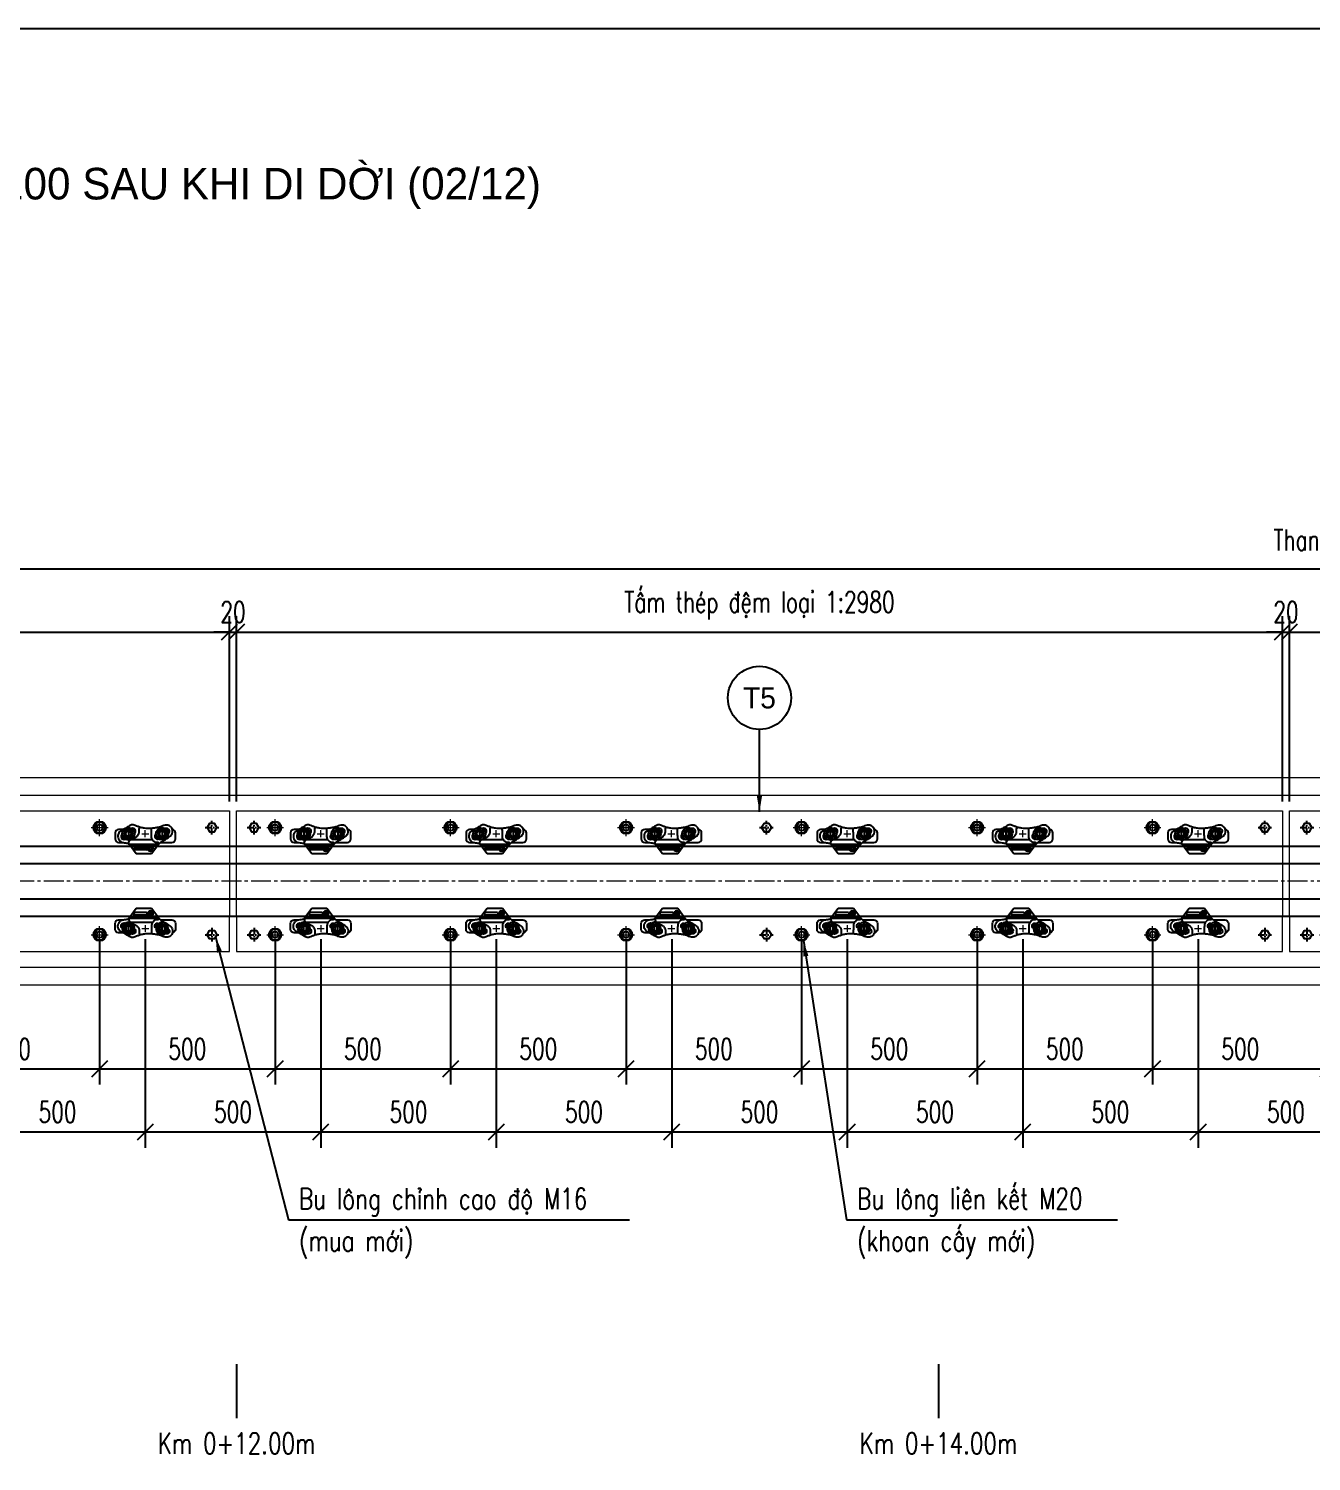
# Model space of a CAD drawing. Header units: millimetres. Extents: x 105795 to 260623, y -660711 to -234400.
# Drawn here: x 146972 to 150627, y -316960 to -312877 of the extents above; entities that cross this region are included whole.
import ezdxf
from ezdxf.enums import TextEntityAlignment as Align

# ---------------------------------------------------------------- set-up
doc = ezdxf.new("R2010")
doc.units = ezdxf.units.MM
doc.header["$LTSCALE"] = 150
doc.header["$MEASUREMENT"] = 0
doc.linetypes.add('CENTER', pattern=[2, 1.25, -0.25, 0.25, -0.25])
doc.linetypes.add('CENTER2', pattern=[1.125, 0.75, -0.125, 0.125, -0.125])
doc.layers.get('Defpoints').update_dxf_attribs({"color": 255})
for name, color, linetype in [('Bulong chinh cao do', 7, 'Continuous'), ('GhichuLytrinh', 2, 'Continuous'), ('PART', 3, 'Continuous'), ('Ray moi', 1, 'Continuous'), ('T-Dim', 8, 'Continuous'), ('T-Hatch', 8, 'Continuous'), ('T-Thay', 3, 'Continuous'), ('T-Truc', 13, 'CENTER2'), ('Tam thep dem', 2, 'Continuous'), ('TEXT', 4, 'Continuous')]:
    doc.layers.add(name, color=color, linetype=linetype)
doc.styles.add('HOA', font='VHAVAN.TTF', dxfattribs={"width": 0.85})
doc.styles.add('THUONG', font='vnsimple.shx', dxfattribs={"width": 0.75})
doc.styles.add('vnsimple', font='vnsimple.shx', dxfattribs={"width": 0.7})
doc.dimstyles.new('30L', dxfattribs={"dimscale": 300, "dimtxt": 0.2, "dimasz": 0.15, "dimexe": 0.15, "dimexo": 0.1, "dimgap": 0.09, "dimtad": 1, "dimdsep": 46, "dimtxsty": 'vnsimple', "dimblk": 'OBLIQUE', "dimcen": 0.09, "dimdle": 0.1, "dimclrd": 256, "dimclre": 256, "dimclrt": 3, "dimadec": 0, "dimazin": 0, "dimtfac": 1, "dimtix": 1, "dimtmove": 1, "dimatfit": 3, "dimfxl": 1, "dimtolj": 1, "dimtzin": 0, "dimarcsym": 0})

# ---------------------------------------------------------------- blocks, each defined once
blk = doc.blocks.new('Bulong M16 chinh cao do')
at = {"layer": 'Bulong chinh cao do', "lineweight": -3}
blk.add_lwpolyline([(-13.9, 0), (-6.9, -12), (6.9, -12), (13.9, 0), (6.9, 12), (-6.9, 12)], close=True, dxfattribs=at)
at = {"layer": 'T-Truc', "color": 250, "linetype": 'CENTER', "lineweight": -3, "ltscale": 0.1}
for p, q in [((-19.4, 0), (19.4, 0)), ((0, -19.4), (0, 19.4))]:
    blk.add_line(p, q, dxfattribs=at)
blk = doc.blocks.new('BU LONG')
at = {"layer": 'PART', "color": 2, "linetype": 'ByBlock', "lineweight": 9, "ltscale": 0.1}
for p, q in [((587063.7, -184968.2), (587063.7, -184920.2)), ((587039.7, -184944.2), (587087.7, -184944.2))]:
    blk.add_line(p, q, dxfattribs=at)
at = {"layer": 'PART', "color": 8, "linetype": 'Continuous'}
blk.add_lwpolyline([(587055.4, -184929.8), (587047.1, -184944.2), (587055.4, -184958.6), (587072.1, -184958.6), (587080.4, -184944.2), (587072.1, -184929.8)], close=True, dxfattribs=at)
at = {"layer": 'PART', "color": 2, "linetype": 'Continuous'}
for radius in [17.6, 8.8]:
    blk.add_circle((587063.7, -184944.2), radius, dxfattribs=at)
blk = doc.blocks.new('coc1')
at = {"layer": 'T-Dim', "color": 250}
for p, q in [((252126.1, -30948.7), (252141.5, -30948.7)), ((252151.5, -30976.2), (252151.5, -31038.5)), ((252171.9, -30984.6), (252171.2, -30984.6)), ((252171.2, -30984.6), (252171.3, -30985.4)), ((252174.9, -30991.4), (252177.5, -30991.4)), ((252177.5, -30983), (252175.9, -30983)), ((252175.9, -30983), (252175.9, -30984.6)), ((252175.9, -30985.9), (252175.9, -30987.5)), ((252177.5, -30987.5), (252175.9, -30987.5)), ((252177.8, -30983.6), (252177.8, -30984.6)), ((252177.8, -30986.9), (252177.8, -30985.9)), ((252178.3, -30984.6), (252178.4, -30984.6)), ((252181.8, -30986.4), (252181.8, -30984)), ((252172.9, -31027.2), (252172.9, -30993.4)), ((252174.9, -31029.2), (252177.5, -31029.2)), ((252179.5, -30993.4), (252179.5, -31027.2)), ((252126.3, -31045.1), (252141.7, -31045.1))]:
    blk.add_line(p, q, dxfattribs=at)
at = {"layer": 'T-Dim', "color": 8}
for p, q in [((252148.7, -30911), (252131.7, -30911)), ((252158.7, -30953.7), (252158.7, -30921)), ((252163.3, -30958.5), (252191, -30979.2)), ((252191, -30979.2), (252191, -31022.5)), ((252191, -31022.5), (252163.3, -31043.3)), ((252121.7, -31059.7), (252121.7, -31073)), ((252158.7, -31073), (252158.7, -31062.1)), ((252131.7, -31083), (252148.7, -31083))]:
    blk.add_line(p, q, dxfattribs=at)
at = {"layer": 'T-Dim', "color": 250}
for points in [[(252147.6, -30948.5), (252140.6, -30936.7), (252126.7, -30936.8), (252120, -30948.9), (252127.1, -30960.8), (252140.9, -30960.6)], [(252147.9, -31044.8), (252140.8, -31033), (252127, -31033.1), (252120.2, -31045.2), (252127.3, -31057.1), (252141.1, -31056.9)]]:
    blk.add_lwpolyline(points, close=True, dxfattribs=at)
blk.add_lwpolyline([(252172.3, -30985.9), (252171.8, -30985.9, -0.402189), (252171.3, -30985.4, -0.402189)], format="xyb", dxfattribs=at)
for points in [[(252171.8, -30984.6), (252171.9, -30984.6)], [(252178.3, -30985.9), (252172.3, -30985.9)], [(252174.6, -30984.6), (252178.3, -30984.6)], [(252178.1, -30984.6), (252179.1, -30984.6)], [(252179.1, -30985.9), (252178.3, -30985.9)]]:
    blk.add_lwpolyline(points, dxfattribs=at)
for centre, radius in [((252133.8, -30949.1), 17.5), ((252133.8, -30948.7), 12), ((252133.8, -30948.7), 8.21), ((252133.8, -30948.7), 7.72), ((252176.2, -30982.5), 7.99), ((252134, -31045.1), 17.7), ((252134, -31045.1), 12), ((252134, -31045.1), 8.58), ((252134, -31045.1), 7.72)]:
    blk.add_circle(centre, radius, dxfattribs=at)
for centre, radius, start, end in [((252126.7, -30936.2), 8.21, 33.8579, 204.33), ((252141.3, -30961.6), 8.21, 217.2187, 24.4659), ((252174.7, -30980.6), 4.86, 309.8531, 235.0368), ((252174.6, -30981), 3.55, 325.9393, 270.8947), ((252174.9, -30993.4), 2, 90, 180), ((252177.5, -30993.4), 2, 0, 90), ((252178.6, -30983.1), 1.56, 288.3305, 324.0231), ((252179, -30987), 1.05, 31.2028, 83.0416), ((252180.9, -30985.2), 1.54, 51.5074, 129.6961), ((252180.9, -30985.2), 1.54, 230.3039, 308.4926), ((252126.6, -31033), 8.58, 40.2477, 202.8953), ((252174.9, -31027.2), 2, 180, 270), ((252177.5, -31027.2), 2, 270, 0), ((252126.6, -31033), 8.58, 243.5906, 244.2653), ((252141.2, -31057), 8.58, 221.8793, 20.5324), ((252141.2, -31057), 8.58, 61.7402, 62.4743)]:
    blk.add_arc(centre, radius, start, end, dxfattribs=at)
at = {"layer": 'T-Dim', "color": 8}
for centre, radius, start, end in [((252131.7, -30921), 10, 90, 172.7502), ((252148.7, -30921), 10, 0, 90), ((252126.6, -31033), 8.58, 358.8777, 359.7675), ((252131.7, -31073), 10, 180, 270), ((252141.2, -31057), 8.58, 179.9374, 180.02), ((252148.7, -31073), 10, 270, 0)]:
    blk.add_arc(centre, radius, start, end, dxfattribs=at)
blk.add_open_spline([(252163.3, -30958.5), (252160.5, -30956.2), (252157.4, -30952.2), (252153.2, -30944.9), (252142, -30926.5), (252136.6, -30921.3), (252129, -30918.9), (252122.3, -30919.2), (252116.3, -30921.6), (252113.2, -30924.9), (252109.9, -30930.5), (252108.9, -30934.1), (252109, -30939.9), (252111.7, -30947.5), (252113.9, -30953.5), (252116, -30959.9), (252117.8, -30970.7), (252118.9, -30980.9), (252119.3, -30990.5), (252118.4, -30998.7), (252116, -31010.1), (252113.9, -31017.1), (252110.2, -31026.3), (252108.6, -31031.1), (252108.6, -31036), (252110, -31039.8), (252119.9, -31056.7), (252121.7, -31059.6), (252124.1, -31064.1), (252128.6, -31071), (252134.1, -31073.9), (252138.8, -31075.4), (252144.9, -31075), (252151.5, -31072.3), (252157.7, -31065.7), (252158.7, -31062.5), (252159.6, -31055.9), (252160.3, -31048.8), (252161.8, -31045.5), (252162.5, -31044.1), (252163.3, -31043.3)], degree=3, knots=[0.587392, 0.587392, 0.587392, 0.587392, 1, 2, 3, 4, 5, 6, 7, 8, 9, 10, 11, 12, 13, 14, 15, 16, 17, 18, 19, 20, 21, 22, 23, 24, 25, 26, 27, 28, 29, 30, 31, 32, 33, 34, 35, 36, 37, 37.680973, 37.680973, 37.680973, 37.680973], dxfattribs=at)
at = {"layer": 'T-Dim', "color": 250}
for points in [[(252163.2, -31042.6), (252163.2, -31038.2), (252163.3, -31005.4), (252163.3, -30985.6), (252163.2, -30962.7), (252163.3, -30959.6), (252163.1, -30959.1), (252162.1, -30958.4), (252161, -30958.3), (252159.8, -30958.4), (252159.3, -30959.4), (252159.2, -30961.2), (252159, -30964), (252158.6, -30966.7), (252158.2, -30968.6), (252157, -30970.9), (252154.7, -30973.5), (252151.8, -30976), (252149.7, -30977.4), (252146.7, -30978.8), (252142.9, -30979.4), (252130.9, -30979.5), (252124.3, -30979.6), (252121.3, -30979.6), (252118.7, -30979.8)], [(252177.8, -30983.6), (252177.8, -30983.2), (252177.7, -30983), (252177.5, -30983)], [(252177.8, -30986.9), (252177.8, -30987.3), (252177.7, -30987.5), (252177.5, -30987.5)], [(252163.2, -31042.6), (252161.8, -31043.7), (252159.6, -31043.5), (252155.8, -31043.3), (252153.2, -31041), (252149.8, -31036.1), (252145.1, -31027.2), (252143.6, -31024.1), (252141.4, -31020.8), (252138.9, -31018.5), (252135.8, -31016.1), (252132.8, -31014.9), (252130.3, -31014.2), (252119.9, -31014.1), (252117.4, -31014.1), (252115.3, -31012.2)]]:
    blk.add_open_spline(points, degree=3, dxfattribs=at)
at = {"layer": 'T-Truc', "color": 250, "lineweight": 9, "ltscale": 30}
for p, q in [((252134, -31007), (252134, -30987)), ((252144, -30997), (252124, -30997))]:
    blk.add_line(p, q, dxfattribs=at)
blk = doc.blocks.new('mnmnbvmnbvmnbmnbbn')
at = {"layer": 'Tam thep dem', "lineweight": 9, "ltscale": 0.5}
for points in [[(0, -300), (0, 0), (2980, 0), (2980, -300)], [(0, -300), (0, -400), (2980, -400), (2980, -300)]]:
    blk.add_lwpolyline(points, dxfattribs=at)
at = {"layer": 'Bulong chinh cao do', "linetype": 'Continuous'}
for p in [(50, -47.5), (1510, -47.5), (2930, -47.5)]:
    blk.add_blockref('Bulong M16 chinh cao do', p, dxfattribs=at)
at = {"layer": 'Bulong chinh cao do', "linetype": 'Continuous', "xscale": -1, "rotation": 180}
for p in [(50, -352.5), (1510, -352.5), (2930, -352.5)]:
    blk.add_blockref('Bulong M16 chinh cao do', p, dxfattribs=at)
at = {"layer": 'PART', "linetype": 'Continuous'}
for p in [(-586953.7, 184896.7), (-586453.7, 184896.7), (-585953.7, 184896.7), (-585453.7, 184896.7), (-584953.7, 184896.7), (-584453.7, 184896.7), (-586953.7, 184591.7), (-586453.7, 184591.7), (-585953.7, 184591.7), (-585453.7, 184591.7), (-584953.7, 184591.7), (-584453.7, 184591.7)]:
    blk.add_blockref('BU LONG', p, dxfattribs=at)
at = {"layer": 'T-Dim', "rotation": 270}
for p in [(31237, 252069), (31737, 252069), (32236.3, 252069, 616), (32737, 252069), (33237, 252069), (33737, 252069)]:
    blk.add_blockref('coc1', p, dxfattribs=at)
at = {"layer": 'T-Dim', "xscale": -1, "rotation": 270}
for p in [(31237, -252469), (31737, -252469), (32236.3, -252469, 616), (32737, -252469), (33237, -252469), (33737, -252469)]:
    blk.add_blockref('coc1', p, dxfattribs=at)
blk = doc.blocks.new('_Oblique')
at = {"color": 0, "linetype": 'ByBlock', "lineweight": -2}
blk.add_line((-0.5, -0.5), (0.5, 0.5), dxfattribs=at)
blk = doc.blocks.new('*D99')
at = {"layer": 'Defpoints', "color": 0, "linetype": 'Continuous', "transparency": 16777216}
for p in [(146674.5, -315447.7), (147174.5, -315447.7), (147174.5, -315841.7)]:
    blk.add_point(p, dxfattribs=at)
at = {"layer": 'T-Dim', "linetype": 'Continuous', "lineweight": -2, "transparency": 16777216}
for p, q in [((146674.5, -315477.7), (146674.5, -315886.7)), ((147174.5, -315477.7), (147174.5, -315886.7)), ((146644.5, -315841.7), (147204.5, -315841.7))]:
    blk.add_line(p, q, dxfattribs=at)
at = {"layer": 'T-Dim', "linetype": 'Continuous', "lineweight": -2, "transparency": 16777216, "xscale": 45, "yscale": 45, "zscale": 45, "rotation": 180}
blk.add_blockref('_Oblique', (146674.5, -315841.7), dxfattribs=at)
at = {"layer": 'T-Dim', "linetype": 'Continuous', "lineweight": -2, "transparency": 16777216, "xscale": 45, "yscale": 45, "zscale": 45}
blk.add_blockref('_Oblique', (147174.5, -315841.7), dxfattribs=at)
at = {"layer": 'T-Dim', "color": 3, "linetype": 'Continuous', "transparency": 16777216, "insert": (146924.5, -315784.7), "char_height": 60, "attachment_point": 5, "style": 'vnsimple'}
blk.add_mtext('\\A1;500', dxfattribs=at)
blk = doc.blocks.new('*D100')
at = {"layer": 'Defpoints', "color": 0, "linetype": 'Continuous', "transparency": 16777216}
for p in [(146804.5, -315441.6), (147304.5, -315441.6), (146804.5, -316021.7)]:
    blk.add_point(p, dxfattribs=at)
at = {"layer": 'T-Dim', "linetype": 'Continuous', "lineweight": -2, "transparency": 16777216}
for p, q in [((146804.5, -315471.6), (146804.5, -316066.7)), ((147304.5, -315471.6), (147304.5, -316066.7)), ((147334.5, -316021.7), (146774.5, -316021.7))]:
    blk.add_line(p, q, dxfattribs=at)
at = {"layer": 'T-Dim', "linetype": 'Continuous', "lineweight": -2, "transparency": 16777216, "xscale": 45, "yscale": 45, "zscale": 45, "rotation": 180}
blk.add_blockref('_Oblique', (146804.5, -316021.7), dxfattribs=at)
at = {"layer": 'T-Dim', "linetype": 'Continuous', "lineweight": -2, "transparency": 16777216, "xscale": 45, "yscale": 45, "zscale": 45}
blk.add_blockref('_Oblique', (147304.5, -316021.7), dxfattribs=at)
at = {"layer": 'T-Dim', "color": 3, "linetype": 'Continuous', "transparency": 16777216, "insert": (147054.5, -315964.7), "char_height": 60, "attachment_point": 5, "style": 'vnsimple'}
blk.add_mtext('\\A1;500', dxfattribs=at)
blk = doc.blocks.new('*D101')
at = {"layer": 'Defpoints', "color": 0, "linetype": 'Continuous', "transparency": 16777216}
for p in [(147174.5, -315447.7), (147674.5, -315447.7), (147674.5, -315841.7)]:
    blk.add_point(p, dxfattribs=at)
at = {"layer": 'T-Dim', "linetype": 'Continuous', "lineweight": -2, "transparency": 16777216}
for p, q in [((147174.5, -315477.7), (147174.5, -315886.7)), ((147674.5, -315477.7), (147674.5, -315886.7)), ((147144.5, -315841.7), (147704.5, -315841.7))]:
    blk.add_line(p, q, dxfattribs=at)
at = {"layer": 'T-Dim', "linetype": 'Continuous', "lineweight": -2, "transparency": 16777216, "xscale": 45, "yscale": 45, "zscale": 45, "rotation": 180}
blk.add_blockref('_Oblique', (147174.5, -315841.7), dxfattribs=at)
at = {"layer": 'T-Dim', "linetype": 'Continuous', "lineweight": -2, "transparency": 16777216, "xscale": 45, "yscale": 45, "zscale": 45}
blk.add_blockref('_Oblique', (147674.5, -315841.7), dxfattribs=at)
at = {"layer": 'T-Dim', "color": 3, "linetype": 'Continuous', "transparency": 16777216, "insert": (147424.5, -315784.7), "char_height": 60, "attachment_point": 5, "style": 'vnsimple'}
blk.add_mtext('\\A1;500', dxfattribs=at)
blk = doc.blocks.new('*D102')
at = {"layer": 'Defpoints', "color": 0, "linetype": 'Continuous', "transparency": 16777216}
for p in [(147304.5, -315441.6), (147804.5, -315441.6), (147304.5, -316021.7)]:
    blk.add_point(p, dxfattribs=at)
at = {"layer": 'T-Dim', "linetype": 'Continuous', "lineweight": -2, "transparency": 16777216}
for p, q in [((147304.5, -315471.6), (147304.5, -316066.7)), ((147804.5, -315471.6), (147804.5, -316066.7)), ((147834.5, -316021.7), (147274.5, -316021.7))]:
    blk.add_line(p, q, dxfattribs=at)
at = {"layer": 'T-Dim', "linetype": 'Continuous', "lineweight": -2, "transparency": 16777216, "xscale": 45, "yscale": 45, "zscale": 45, "rotation": 180}
blk.add_blockref('_Oblique', (147304.5, -316021.7), dxfattribs=at)
at = {"layer": 'T-Dim', "linetype": 'Continuous', "lineweight": -2, "transparency": 16777216, "xscale": 45, "yscale": 45, "zscale": 45}
blk.add_blockref('_Oblique', (147804.5, -316021.7), dxfattribs=at)
at = {"layer": 'T-Dim', "color": 3, "linetype": 'Continuous', "transparency": 16777216, "insert": (147554.5, -315964.7), "char_height": 60, "attachment_point": 5, "style": 'vnsimple'}
blk.add_mtext('\\A1;500', dxfattribs=at)
blk = doc.blocks.new('*D103')
at = {"layer": 'Defpoints', "color": 0, "linetype": 'Continuous', "transparency": 16777216}
for p in [(147674.5, -315447.7), (148174.5, -315447.7), (148174.5, -315841.7)]:
    blk.add_point(p, dxfattribs=at)
at = {"layer": 'T-Dim', "linetype": 'Continuous', "lineweight": -2, "transparency": 16777216}
for p, q in [((147674.5, -315477.7), (147674.5, -315886.7)), ((148174.5, -315477.7), (148174.5, -315886.7)), ((147644.5, -315841.7), (148204.5, -315841.7))]:
    blk.add_line(p, q, dxfattribs=at)
at = {"layer": 'T-Dim', "linetype": 'Continuous', "lineweight": -2, "transparency": 16777216, "xscale": 45, "yscale": 45, "zscale": 45, "rotation": 180}
blk.add_blockref('_Oblique', (147674.5, -315841.7), dxfattribs=at)
at = {"layer": 'T-Dim', "linetype": 'Continuous', "lineweight": -2, "transparency": 16777216, "xscale": 45, "yscale": 45, "zscale": 45}
blk.add_blockref('_Oblique', (148174.5, -315841.7), dxfattribs=at)
at = {"layer": 'T-Dim', "color": 3, "linetype": 'Continuous', "transparency": 16777216, "insert": (147924.5, -315784.7), "char_height": 60, "attachment_point": 5, "style": 'vnsimple'}
blk.add_mtext('\\A1;500', dxfattribs=at)
blk = doc.blocks.new('*D104')
at = {"layer": 'Defpoints', "color": 0, "linetype": 'Continuous', "transparency": 16777216}
for p in [(147804.5, -315441.6), (148304.5, -315441.6), (147804.5, -316021.7)]:
    blk.add_point(p, dxfattribs=at)
at = {"layer": 'T-Dim', "linetype": 'Continuous', "lineweight": -2, "transparency": 16777216}
for p, q in [((147804.5, -315471.6), (147804.5, -316066.7)), ((148304.5, -315471.6), (148304.5, -316066.7)), ((148334.5, -316021.7), (147774.5, -316021.7))]:
    blk.add_line(p, q, dxfattribs=at)
at = {"layer": 'T-Dim', "linetype": 'Continuous', "lineweight": -2, "transparency": 16777216, "xscale": 45, "yscale": 45, "zscale": 45, "rotation": 180}
blk.add_blockref('_Oblique', (147804.5, -316021.7), dxfattribs=at)
at = {"layer": 'T-Dim', "linetype": 'Continuous', "lineweight": -2, "transparency": 16777216, "xscale": 45, "yscale": 45, "zscale": 45}
blk.add_blockref('_Oblique', (148304.5, -316021.7), dxfattribs=at)
at = {"layer": 'T-Dim', "color": 3, "linetype": 'Continuous', "transparency": 16777216, "insert": (148054.5, -315964.7), "char_height": 60, "attachment_point": 5, "style": 'vnsimple'}
blk.add_mtext('\\A1;500', dxfattribs=at)
blk = doc.blocks.new('*D105')
at = {"layer": 'Defpoints', "color": 0, "linetype": 'Continuous', "transparency": 16777216}
for p in [(148174.5, -315447.7), (148674.5, -315447.7), (148674.5, -315841.7)]:
    blk.add_point(p, dxfattribs=at)
at = {"layer": 'T-Dim', "linetype": 'Continuous', "lineweight": -2, "transparency": 16777216}
for p, q in [((148174.5, -315477.7), (148174.5, -315886.7)), ((148674.5, -315477.7), (148674.5, -315886.7)), ((148144.5, -315841.7), (148704.5, -315841.7))]:
    blk.add_line(p, q, dxfattribs=at)
at = {"layer": 'T-Dim', "linetype": 'Continuous', "lineweight": -2, "transparency": 16777216, "xscale": 45, "yscale": 45, "zscale": 45, "rotation": 180}
blk.add_blockref('_Oblique', (148174.5, -315841.7), dxfattribs=at)
at = {"layer": 'T-Dim', "linetype": 'Continuous', "lineweight": -2, "transparency": 16777216, "xscale": 45, "yscale": 45, "zscale": 45}
blk.add_blockref('_Oblique', (148674.5, -315841.7), dxfattribs=at)
at = {"layer": 'T-Dim', "color": 3, "linetype": 'Continuous', "transparency": 16777216, "insert": (148424.5, -315784.7), "char_height": 60, "attachment_point": 5, "style": 'vnsimple'}
blk.add_mtext('\\A1;500', dxfattribs=at)
blk = doc.blocks.new('*D106')
at = {"layer": 'Defpoints', "color": 0, "linetype": 'Continuous', "transparency": 16777216}
for p in [(148304.5, -315441.6), (148804.5, -315441.6), (148304.5, -316021.7)]:
    blk.add_point(p, dxfattribs=at)
at = {"layer": 'T-Dim', "linetype": 'Continuous', "lineweight": -2, "transparency": 16777216}
for p, q in [((148304.5, -315471.6), (148304.5, -316066.7)), ((148804.5, -315471.6), (148804.5, -316066.7)), ((148834.5, -316021.7), (148274.5, -316021.7))]:
    blk.add_line(p, q, dxfattribs=at)
at = {"layer": 'T-Dim', "linetype": 'Continuous', "lineweight": -2, "transparency": 16777216, "xscale": 45, "yscale": 45, "zscale": 45, "rotation": 180}
blk.add_blockref('_Oblique', (148304.5, -316021.7), dxfattribs=at)
at = {"layer": 'T-Dim', "linetype": 'Continuous', "lineweight": -2, "transparency": 16777216, "xscale": 45, "yscale": 45, "zscale": 45}
blk.add_blockref('_Oblique', (148804.5, -316021.7), dxfattribs=at)
at = {"layer": 'T-Dim', "color": 3, "linetype": 'Continuous', "transparency": 16777216, "insert": (148554.5, -315964.7), "char_height": 60, "attachment_point": 5, "style": 'vnsimple'}
blk.add_mtext('\\A1;500', dxfattribs=at)
blk = doc.blocks.new('*D107')
at = {"layer": 'Defpoints', "color": 0, "linetype": 'Continuous', "transparency": 16777216}
for p in [(148674.5, -315447.7), (149174.5, -315447.7), (149174.5, -315841.7)]:
    blk.add_point(p, dxfattribs=at)
at = {"layer": 'T-Dim', "linetype": 'Continuous', "lineweight": -2, "transparency": 16777216}
for p, q in [((148674.5, -315477.7), (148674.5, -315886.7)), ((149174.5, -315477.7), (149174.5, -315886.7)), ((148644.5, -315841.7), (149204.5, -315841.7))]:
    blk.add_line(p, q, dxfattribs=at)
at = {"layer": 'T-Dim', "linetype": 'Continuous', "lineweight": -2, "transparency": 16777216, "xscale": 45, "yscale": 45, "zscale": 45, "rotation": 180}
blk.add_blockref('_Oblique', (148674.5, -315841.7), dxfattribs=at)
at = {"layer": 'T-Dim', "linetype": 'Continuous', "lineweight": -2, "transparency": 16777216, "xscale": 45, "yscale": 45, "zscale": 45}
blk.add_blockref('_Oblique', (149174.5, -315841.7), dxfattribs=at)
at = {"layer": 'T-Dim', "color": 3, "linetype": 'Continuous', "transparency": 16777216, "insert": (148924.5, -315784.7), "char_height": 60, "attachment_point": 5, "style": 'vnsimple'}
blk.add_mtext('\\A1;500', dxfattribs=at)
blk = doc.blocks.new('*D108')
at = {"layer": 'Defpoints', "color": 0, "linetype": 'Continuous', "transparency": 16777216}
for p in [(148804.5, -315441.6), (149304.5, -315441.6), (148804.5, -316021.7)]:
    blk.add_point(p, dxfattribs=at)
at = {"layer": 'T-Dim', "linetype": 'Continuous', "lineweight": -2, "transparency": 16777216}
for p, q in [((148804.5, -315471.6), (148804.5, -316066.7)), ((149304.5, -315471.6), (149304.5, -316066.7)), ((149334.5, -316021.7), (148774.5, -316021.7))]:
    blk.add_line(p, q, dxfattribs=at)
at = {"layer": 'T-Dim', "linetype": 'Continuous', "lineweight": -2, "transparency": 16777216, "xscale": 45, "yscale": 45, "zscale": 45, "rotation": 180}
blk.add_blockref('_Oblique', (148804.5, -316021.7), dxfattribs=at)
at = {"layer": 'T-Dim', "linetype": 'Continuous', "lineweight": -2, "transparency": 16777216, "xscale": 45, "yscale": 45, "zscale": 45}
blk.add_blockref('_Oblique', (149304.5, -316021.7), dxfattribs=at)
at = {"layer": 'T-Dim', "color": 3, "linetype": 'Continuous', "transparency": 16777216, "insert": (149054.5, -315964.7), "char_height": 60, "attachment_point": 5, "style": 'vnsimple'}
blk.add_mtext('\\A1;500', dxfattribs=at)
blk = doc.blocks.new('*D109')
at = {"layer": 'Defpoints', "color": 0, "linetype": 'Continuous', "transparency": 16777216}
for p in [(149174.5, -315447.7), (149674.5, -315447.7), (149674.5, -315841.7)]:
    blk.add_point(p, dxfattribs=at)
at = {"layer": 'T-Dim', "linetype": 'Continuous', "lineweight": -2, "transparency": 16777216}
for p, q in [((149174.5, -315477.7), (149174.5, -315886.7)), ((149674.5, -315477.7), (149674.5, -315886.7)), ((149144.5, -315841.7), (149704.5, -315841.7))]:
    blk.add_line(p, q, dxfattribs=at)
at = {"layer": 'T-Dim', "linetype": 'Continuous', "lineweight": -2, "transparency": 16777216, "xscale": 45, "yscale": 45, "zscale": 45, "rotation": 180}
blk.add_blockref('_Oblique', (149174.5, -315841.7), dxfattribs=at)
at = {"layer": 'T-Dim', "linetype": 'Continuous', "lineweight": -2, "transparency": 16777216, "xscale": 45, "yscale": 45, "zscale": 45}
blk.add_blockref('_Oblique', (149674.5, -315841.7), dxfattribs=at)
at = {"layer": 'T-Dim', "color": 3, "linetype": 'Continuous', "transparency": 16777216, "insert": (149424.5, -315784.7), "char_height": 60, "attachment_point": 5, "style": 'vnsimple'}
blk.add_mtext('\\A1;500', dxfattribs=at)
blk = doc.blocks.new('*D110')
at = {"layer": 'Defpoints', "color": 0, "linetype": 'Continuous', "transparency": 16777216}
for p in [(149304.5, -315441.6), (149804.5, -315441.6), (149304.5, -316021.7)]:
    blk.add_point(p, dxfattribs=at)
at = {"layer": 'T-Dim', "linetype": 'Continuous', "lineweight": -2, "transparency": 16777216}
for p, q in [((149304.5, -315471.6), (149304.5, -316066.7)), ((149804.5, -315471.6), (149804.5, -316066.7)), ((149834.5, -316021.7), (149274.5, -316021.7))]:
    blk.add_line(p, q, dxfattribs=at)
at = {"layer": 'T-Dim', "linetype": 'Continuous', "lineweight": -2, "transparency": 16777216, "xscale": 45, "yscale": 45, "zscale": 45, "rotation": 180}
blk.add_blockref('_Oblique', (149304.5, -316021.7), dxfattribs=at)
at = {"layer": 'T-Dim', "linetype": 'Continuous', "lineweight": -2, "transparency": 16777216, "xscale": 45, "yscale": 45, "zscale": 45}
blk.add_blockref('_Oblique', (149804.5, -316021.7), dxfattribs=at)
at = {"layer": 'T-Dim', "color": 3, "linetype": 'Continuous', "transparency": 16777216, "insert": (149554.5, -315964.7), "char_height": 60, "attachment_point": 5, "style": 'vnsimple'}
blk.add_mtext('\\A1;500', dxfattribs=at)
blk = doc.blocks.new('*D111')
at = {"layer": 'Defpoints', "color": 0, "linetype": 'Continuous', "transparency": 16777216}
for p in [(149674.5, -315447.7), (150174.5, -315447.7), (150174.5, -315841.7)]:
    blk.add_point(p, dxfattribs=at)
at = {"layer": 'T-Dim', "linetype": 'Continuous', "lineweight": -2, "transparency": 16777216}
for p, q in [((149674.5, -315477.7), (149674.5, -315886.7)), ((150174.5, -315477.7), (150174.5, -315886.7)), ((149644.5, -315841.7), (150204.5, -315841.7))]:
    blk.add_line(p, q, dxfattribs=at)
at = {"layer": 'T-Dim', "linetype": 'Continuous', "lineweight": -2, "transparency": 16777216, "xscale": 45, "yscale": 45, "zscale": 45, "rotation": 180}
blk.add_blockref('_Oblique', (149674.5, -315841.7), dxfattribs=at)
at = {"layer": 'T-Dim', "linetype": 'Continuous', "lineweight": -2, "transparency": 16777216, "xscale": 45, "yscale": 45, "zscale": 45}
blk.add_blockref('_Oblique', (150174.5, -315841.7), dxfattribs=at)
at = {"layer": 'T-Dim', "color": 3, "linetype": 'Continuous', "transparency": 16777216, "insert": (149924.5, -315784.7), "char_height": 60, "attachment_point": 5, "style": 'vnsimple'}
blk.add_mtext('\\A1;500', dxfattribs=at)
blk = doc.blocks.new('*D112')
at = {"layer": 'Defpoints', "color": 0, "linetype": 'Continuous', "transparency": 16777216}
for p in [(149804.5, -315441.6), (150304.5, -315441.6), (149804.5, -316021.7)]:
    blk.add_point(p, dxfattribs=at)
at = {"layer": 'T-Dim', "linetype": 'Continuous', "lineweight": -2, "transparency": 16777216}
for p, q in [((149804.5, -315471.6), (149804.5, -316066.7)), ((150304.5, -315471.6), (150304.5, -316066.7)), ((150334.5, -316021.7), (149774.5, -316021.7))]:
    blk.add_line(p, q, dxfattribs=at)
at = {"layer": 'T-Dim', "linetype": 'Continuous', "lineweight": -2, "transparency": 16777216, "xscale": 45, "yscale": 45, "zscale": 45, "rotation": 180}
blk.add_blockref('_Oblique', (149804.5, -316021.7), dxfattribs=at)
at = {"layer": 'T-Dim', "linetype": 'Continuous', "lineweight": -2, "transparency": 16777216, "xscale": 45, "yscale": 45, "zscale": 45}
blk.add_blockref('_Oblique', (150304.5, -316021.7), dxfattribs=at)
at = {"layer": 'T-Dim', "color": 3, "linetype": 'Continuous', "transparency": 16777216, "insert": (150054.5, -315964.7), "char_height": 60, "attachment_point": 5, "style": 'vnsimple'}
blk.add_mtext('\\A1;500', dxfattribs=at)
blk = doc.blocks.new('*D113')
at = {"layer": 'Defpoints', "color": 0, "linetype": 'Continuous', "transparency": 16777216}
for p in [(150174.5, -315447.7), (150674.5, -315447.7), (150674.5, -315841.7)]:
    blk.add_point(p, dxfattribs=at)
at = {"layer": 'T-Dim', "linetype": 'Continuous', "lineweight": -2, "transparency": 16777216}
for p, q in [((150174.5, -315477.7), (150174.5, -315886.7)), ((150674.5, -315477.7), (150674.5, -315886.7)), ((150144.5, -315841.7), (150704.5, -315841.7))]:
    blk.add_line(p, q, dxfattribs=at)
at = {"layer": 'T-Dim', "linetype": 'Continuous', "lineweight": -2, "transparency": 16777216, "xscale": 45, "yscale": 45, "zscale": 45, "rotation": 180}
blk.add_blockref('_Oblique', (150174.5, -315841.7), dxfattribs=at)
at = {"layer": 'T-Dim', "linetype": 'Continuous', "lineweight": -2, "transparency": 16777216, "xscale": 45, "yscale": 45, "zscale": 45}
blk.add_blockref('_Oblique', (150674.5, -315841.7), dxfattribs=at)
at = {"layer": 'T-Dim', "color": 3, "linetype": 'Continuous', "transparency": 16777216, "insert": (150424.5, -315784.7), "char_height": 60, "attachment_point": 5, "style": 'vnsimple'}
blk.add_mtext('\\A1;500', dxfattribs=at)
blk = doc.blocks.new('*D114')
at = {"layer": 'Defpoints', "color": 0, "linetype": 'Continuous', "transparency": 16777216}
for p in [(150304.5, -315441.6), (150804.5, -315441.6), (150304.5, -316021.7)]:
    blk.add_point(p, dxfattribs=at)
at = {"layer": 'T-Dim', "linetype": 'Continuous', "lineweight": -2, "transparency": 16777216}
for p, q in [((150304.5, -315471.6), (150304.5, -316066.7)), ((150804.5, -315471.6), (150804.5, -316066.7)), ((150834.5, -316021.7), (150274.5, -316021.7))]:
    blk.add_line(p, q, dxfattribs=at)
at = {"layer": 'T-Dim', "linetype": 'Continuous', "lineweight": -2, "transparency": 16777216, "xscale": 45, "yscale": 45, "zscale": 45, "rotation": 180}
blk.add_blockref('_Oblique', (150304.5, -316021.7), dxfattribs=at)
at = {"layer": 'T-Dim', "linetype": 'Continuous', "lineweight": -2, "transparency": 16777216, "xscale": 45, "yscale": 45, "zscale": 45}
blk.add_blockref('_Oblique', (150804.5, -316021.7), dxfattribs=at)
at = {"layer": 'T-Dim', "color": 3, "linetype": 'Continuous', "transparency": 16777216, "insert": (150554.5, -315964.7), "char_height": 60, "attachment_point": 5, "style": 'vnsimple'}
blk.add_mtext('\\A1;500', dxfattribs=at)
blk = doc.blocks.new('*D455')
at = {"layer": 'Defpoints', "color": 0, "transparency": 16777216}
for p in [(147544.5, -314596.7), (144564.5, -315109.4), (147544.5, -315109.4)]:
    blk.add_point(p, dxfattribs=at)
at = {"layer": 'T-Dim', "lineweight": -2, "transparency": 16777216}
for p, q in [((144564.5, -315079.4), (144564.5, -314551.7)), ((147544.5, -315079.4), (147544.5, -314551.7)), ((144534.5, -314596.7), (147574.5, -314596.7))]:
    blk.add_line(p, q, dxfattribs=at)
at = {"layer": 'T-Dim', "lineweight": -2, "transparency": 16777216, "xscale": 45, "yscale": 45, "zscale": 45, "rotation": 180}
blk.add_blockref('_Oblique', (144564.5, -314596.7), dxfattribs=at)
at = {"layer": 'T-Dim', "lineweight": -2, "transparency": 16777216, "xscale": 45, "yscale": 45, "zscale": 45}
blk.add_blockref('_Oblique', (147544.5, -314596.7), dxfattribs=at)
at = {"layer": 'T-Dim', "color": 3, "transparency": 16777216, "insert": (146054.5, -314521.1), "char_height": 60, "attachment_point": 5, "style": 'vnsimple'}
blk.add_mtext('\\A1;TÊm thÐp ®Öm lo¹i 1:2980', dxfattribs=at)
blk = doc.blocks.new('*D456')
at = {"layer": 'Defpoints', "color": 0, "linetype": 'Continuous', "transparency": 16777216}
for p in [(147564.5, -314596.7), (147544.5, -315106.7), (147564.5, -315106.7)]:
    blk.add_point(p, dxfattribs=at)
at = {"layer": 'T-Dim', "linetype": 'Continuous', "lineweight": -2, "transparency": 16777216}
for p, q in [((147544.5, -315076.7), (147544.5, -314551.7)), ((147564.5, -315076.7), (147564.5, -314551.7)), ((147544.5, -314596.7), (147499.5, -314596.7)), ((147544.5, -314596.7), (147564.5, -314596.7)), ((147564.5, -314596.7), (147609.5, -314596.7))]:
    blk.add_line(p, q, dxfattribs=at)
at = {"layer": 'T-Dim', "linetype": 'Continuous', "lineweight": -2, "transparency": 16777216, "xscale": 45, "yscale": 45, "zscale": 45}
blk.add_blockref('_Oblique', (147544.5, -314596.7), dxfattribs=at)
at = {"layer": 'T-Dim', "linetype": 'Continuous', "lineweight": -2, "transparency": 16777216, "xscale": 45, "yscale": 45, "zscale": 45, "rotation": 180}
blk.add_blockref('_Oblique', (147564.5, -314596.7), dxfattribs=at)
at = {"layer": 'T-Dim', "color": 3, "linetype": 'Continuous', "transparency": 16777216, "insert": (147554.5, -314539.7), "char_height": 60, "attachment_point": 5, "style": 'vnsimple'}
blk.add_mtext('\\A1;20', dxfattribs=at)
blk = doc.blocks.new('*D457')
at = {"layer": 'Defpoints', "color": 0, "transparency": 16777216}
for p in [(150544.5, -314596.7), (147564.5, -315109.4), (150544.5, -315109.4)]:
    blk.add_point(p, dxfattribs=at)
at = {"layer": 'T-Dim', "lineweight": -2, "transparency": 16777216}
for p, q in [((147564.5, -315079.4), (147564.5, -314551.7)), ((150544.5, -315079.4), (150544.5, -314551.7)), ((147534.5, -314596.7), (150574.5, -314596.7))]:
    blk.add_line(p, q, dxfattribs=at)
at = {"layer": 'T-Dim', "lineweight": -2, "transparency": 16777216, "xscale": 45, "yscale": 45, "zscale": 45, "rotation": 180}
blk.add_blockref('_Oblique', (147564.5, -314596.7), dxfattribs=at)
at = {"layer": 'T-Dim', "lineweight": -2, "transparency": 16777216, "xscale": 45, "yscale": 45, "zscale": 45}
blk.add_blockref('_Oblique', (150544.5, -314596.7), dxfattribs=at)
at = {"layer": 'T-Dim', "color": 3, "transparency": 16777216, "insert": (149054.5, -314521.1), "char_height": 60, "attachment_point": 5, "style": 'vnsimple'}
blk.add_mtext('\\A1;TÊm thÐp ®Öm lo¹i 1:2980', dxfattribs=at)
blk = doc.blocks.new('*D458')
at = {"layer": 'Defpoints', "color": 0, "linetype": 'Continuous', "transparency": 16777216}
for p in [(150564.5, -314596.7), (150544.5, -315106.7), (150564.5, -315106.7)]:
    blk.add_point(p, dxfattribs=at)
at = {"layer": 'T-Dim', "linetype": 'Continuous', "lineweight": -2, "transparency": 16777216}
for p, q in [((150544.5, -315076.7), (150544.5, -314551.7)), ((150564.5, -315076.7), (150564.5, -314551.7)), ((150544.5, -314596.7), (150499.5, -314596.7)), ((150544.5, -314596.7), (150564.5, -314596.7)), ((150564.5, -314596.7), (150609.5, -314596.7))]:
    blk.add_line(p, q, dxfattribs=at)
at = {"layer": 'T-Dim', "linetype": 'Continuous', "lineweight": -2, "transparency": 16777216, "xscale": 45, "yscale": 45, "zscale": 45}
blk.add_blockref('_Oblique', (150544.5, -314596.7), dxfattribs=at)
at = {"layer": 'T-Dim', "linetype": 'Continuous', "lineweight": -2, "transparency": 16777216, "xscale": 45, "yscale": 45, "zscale": 45, "rotation": 180}
blk.add_blockref('_Oblique', (150564.5, -314596.7), dxfattribs=at)
at = {"layer": 'T-Dim', "color": 3, "linetype": 'Continuous', "transparency": 16777216, "insert": (150554.5, -314539.7), "char_height": 60, "attachment_point": 5, "style": 'vnsimple'}
blk.add_mtext('\\A1;20', dxfattribs=at)
blk = doc.blocks.new('*D459')
at = {"layer": 'Defpoints', "color": 0, "transparency": 16777216}
for p in [(153544.5, -314596.7), (150564.5, -315109.4), (153544.5, -315109.4)]:
    blk.add_point(p, dxfattribs=at)
at = {"layer": 'T-Dim', "lineweight": -2, "transparency": 16777216}
for p, q in [((150564.5, -315079.4), (150564.5, -314551.7)), ((153544.5, -315079.4), (153544.5, -314551.7)), ((150534.5, -314596.7), (153574.5, -314596.7))]:
    blk.add_line(p, q, dxfattribs=at)
at = {"layer": 'T-Dim', "lineweight": -2, "transparency": 16777216, "xscale": 45, "yscale": 45, "zscale": 45, "rotation": 180}
blk.add_blockref('_Oblique', (150564.5, -314596.7), dxfattribs=at)
at = {"layer": 'T-Dim', "lineweight": -2, "transparency": 16777216, "xscale": 45, "yscale": 45, "zscale": 45}
blk.add_blockref('_Oblique', (153544.5, -314596.7), dxfattribs=at)
at = {"layer": 'T-Dim', "color": 3, "transparency": 16777216, "insert": (152054.5, -314521.1), "char_height": 60, "attachment_point": 5, "style": 'vnsimple'}
blk.add_mtext('\\A1;TÊm thÐp ®Öm lo¹i 1:2980', dxfattribs=at)
blk = doc.blocks.new('*D542')
at = {"layer": 'Defpoints', "color": 0, "transparency": 16777216}
for p in [(156999.5, -314416.7), (145159.5, -315206.7), (156999.5, -315206.7)]:
    blk.add_point(p, dxfattribs=at)
at = {"layer": 'T-Hatch', "lineweight": -2, "transparency": 16777216}
for p, q in [((145159.5, -315176.7), (145159.5, -314371.7)), ((156999.5, -315176.7), (156999.5, -314371.7)), ((145129.5, -314416.7), (157029.5, -314416.7))]:
    blk.add_line(p, q, dxfattribs=at)
at = {"layer": 'T-Hatch', "lineweight": -2, "transparency": 16777216, "xscale": 45, "yscale": 45, "zscale": 45, "rotation": 180}
blk.add_blockref('_Oblique', (145159.5, -314416.7), dxfattribs=at)
at = {"layer": 'T-Hatch', "lineweight": -2, "transparency": 16777216, "xscale": 45, "yscale": 45, "zscale": 45}
blk.add_blockref('_Oblique', (156999.5, -314416.7), dxfattribs=at)
at = {"layer": 'T-Hatch', "color": 3, "transparency": 16777216, "insert": (151079.5, -314344), "char_height": 60, "attachment_point": 5, "style": 'vnsimple'}
blk.add_mtext('\\A1;Thanh ray tËn dông l¹i (ray S2):11840', dxfattribs=at)
blk = doc.blocks.new('Chi dan')
at = {"layer": 'T-Dim'}
blk.add_leader([(0, -245), (0, -10)], dimstyle='30L', override={"dimgap": 0.09, "dimtad": 0}, dxfattribs=at)
blk.add_wipeout([(68.5, 138.4), (60.6, 146.5), (51.8, 153.6), (42.2, 159.5), (31.9, 164.2), (21.1, 167.5), (10, 169.4), (-1.3, 170), (-12.6, 169.1), (-23.7, 166.8), (-34.4, 163.2), (-44.5, 158.2), (-54, 152), (-62.6, 144.7), (-70.2, 136.3), (-76.7, 127.1), (-82, 117.1), (-86, 106.5), (-88.6, 95.5), (-89.9, 84.3), (-89.7, 73), (-88.1, 61.8), (-85.2, 50.9), (-80.9, 40.5), (-75.3, 30.7), (-68.5, 21.6), (-60.6, 13.5), (-51.8, 6.4), (-42.2, 0.5), (-31.9, -4.2), (-21.1, -7.5), (-10, -9.4), (1.3, -10), (12.6, -9.1), (23.7, -6.8), (34.4, -3.2), (44.5, 1.8), (54, 8), (62.6, 15.3), (70.2, 23.7), (76.7, 32.9), (82, 42.9), (86, 53.5), (88.6, 64.5), (89.9, 75.7), (89.7, 87), (88.1, 98.2), (85.2, 109.1), (80.9, 119.5), (75.3, 129.3)]).dxf.layer = 'T-Dim'
blk.add_circle((0, 80), 90, dxfattribs=at)

msp = doc.modelspace()

# ---------------------------------------------------------------- linework, layer by layer
at = {"layer": 'GhichuLytrinh', "color": 8}
for p, q in [((147564.457, -316683.657), (147564.457, -316837.371)), ((149564.457, -316683.657), (149564.457, -316837.371))]:
    msp.add_line(p, q, dxfattribs=at)
at = {"layer": 'Ray moi', "linetype": 'Continuous'}
for p, q in [((145159.457, -315206.746), (156999.457, -315206.746)), ((145159.457, -315256.746), (156999.457, -315256.746)), ((145159.457, -315356.746), (156999.457, -315356.746)), ((145159.457, -315406.746), (156999.457, -315406.746))]:
    msp.add_line(p, q, dxfattribs=at)
at = {"layer": 'T-Thay', "color": 3, "lineweight": 13}
for p, q in [((135564.457, -315011.746), (235524.457, -315011.746)), ((135564.457, -315601.746), (235524.457, -315601.746))]:
    msp.add_line(p, q, dxfattribs=at)
at = {"layer": 'T-Thay', "color": 7, "lineweight": 13}
for p, q in [((135564.457, -315061.746), (235524.457, -315061.746)), ((135564.457, -315551.746), (235524.457, -315551.746))]:
    msp.add_line(p, q, dxfattribs=at)
at = {"layer": 'T-Truc', "lineweight": 9, "ltscale": 0.5}
msp.add_line((239884.457, -315306.746), (135564.457, -315306.746), dxfattribs=at)

# ---------------------------------------------------------------- block references
at = {"linetype": 'Continuous'}
for p in [(144564.457, -315106.746), (147564.457, -315106.746), (150564.457, -315106.746)]:
    msp.add_blockref('mnmnbvmnbvmnbmnbbn', p, dxfattribs=at)

# ---------------------------------------------------------------- texts
at = {"layer": 'TEXT', "style": 'HOA'}
msp.add_text('mÆt b»ng CHI TIÕT ray cÇn trôc A100 SAU KHI DI DêI (02/12)', height=90, dxfattribs=at).set_placement((146554.655, -313318.75), align=Align.MIDDLE_CENTER)
at = {"layer": 'TEXT', "style": 'THUONG', "width": 0.75}
for s, p in [('Bu l«ng liªn kÕt M20', (149332.807, -316241.744)), ('Bu l«ng chØnh cao ®é M16', (147742.35, -316241.744)), ('(mua míi)', (147742.35, -316361.744)), ('(khoan cÊy míi)', (149332.807, -316361.744))]:
    msp.add_text(s, height=60, dxfattribs=at).set_placement(p)
for s, p in [('Km 0+12.00m', (147564.457, -316909.332)), ('Km 0+14.00m', (149564.457, -316909.332))]:
    msp.add_text(s, height=60, dxfattribs=at).set_placement(p, align=Align.MIDDLE_CENTER)

# ---------------------------------------------------------------- dimensions: what is measured, and where the dimension line sits
at = {"layer": 'T-Dim'}
for base, p1, p2, picture, middle in [((147544.457, -314596.688), (144564.457, -315109.386), (147544.457, -315109.386), '*D455', (146054.457, -314521.116)), ((153544.457, -314596.688), (150564.457, -315109.386), (153544.457, -315109.386), '*D459', (152054.457, -314521.116))]:
    dim = msp.add_linear_dim(base=base, p1=p1, p2=p2, text='TÊm thÐp ®Öm lo¹i 1:<>', dimstyle='30L', dxfattribs=at)
    dim.commit()
    dim.dimension.update_dxf_attribs({"geometry": picture, "text_midpoint": middle})
at = {"layer": 'T-Dim', "linetype": 'Continuous'}
for base, p1, p2, picture, middle in [((147564.457, -314596.688), (147544.457, -315106.746), (147564.457, -315106.746), '*D456', (147554.457, -314539.688)), ((150564.457, -314596.688), (150544.457, -315106.746), (150564.457, -315106.746), '*D458', (150554.457, -314539.688)), ((147174.457, -315841.744), (146674.457, -315447.718), (147174.457, -315447.718), '*D99', (146924.457, -315784.744)), ((146804.457, -316021.744), (147304.457, -315441.561), (146804.457, -315441.561), '*D100', (147054.457, -315964.744)), ((147674.457, -315841.744), (147174.457, -315447.718), (147674.457, -315447.718), '*D101', (147424.457, -315784.744)), ((147304.457, -316021.744), (147804.457, -315441.561), (147304.457, -315441.561), '*D102', (147554.457, -315964.744)), ((148174.457, -315841.744), (147674.457, -315447.718), (148174.457, -315447.718), '*D103', (147924.457, -315784.744)), ((147804.457, -316021.744), (148304.457, -315441.561), (147804.457, -315441.561), '*D104', (148054.457, -315964.744)), ((148674.457, -315841.744), (148174.457, -315447.718), (148674.457, -315447.718), '*D105', (148424.457, -315784.744)), ((148304.457, -316021.744), (148804.457, -315441.561), (148304.457, -315441.561), '*D106', (148554.457, -315964.744)), ((149174.457, -315841.744), (148674.457, -315447.718), (149174.457, -315447.718), '*D107', (148924.457, -315784.744)), ((148804.457, -316021.744), (149304.457, -315441.561), (148804.457, -315441.561), '*D108', (149054.457, -315964.744)), ((149674.457, -315841.744), (149174.457, -315447.718), (149674.457, -315447.718), '*D109', (149424.457, -315784.744)), ((149304.457, -316021.744), (149804.457, -315441.561), (149304.457, -315441.561), '*D110', (149554.457, -315964.744)), ((150174.457, -315841.744), (149674.457, -315447.718), (150174.457, -315447.718), '*D111', (149924.457, -315784.744)), ((149804.457, -316021.744), (150304.457, -315441.561), (149804.457, -315441.561), '*D112', (150054.457, -315964.744)), ((150674.457, -315841.744), (150174.457, -315447.718), (150674.457, -315447.718), '*D113', (150424.457, -315784.744)), ((150304.457, -316021.744), (150804.457, -315441.561), (150304.457, -315441.561), '*D114', (150554.457, -315964.744))]:
    dim = msp.add_linear_dim(base=base, p1=p1, p2=p2, dimstyle='30L', dxfattribs=at)
    dim.commit()
    dim.dimension.update_dxf_attribs({"geometry": picture, "text_midpoint": middle})

# ---------------------------------------------------------------- leaders
for points in [[(147504.849, -315465.246), (147712.35, -316271.744), (148683.928, -316271.744)], [(149179.654, -315476.061), (149302.807, -316271.744), (150074.837, -316271.744)]]:
    msp.add_leader(points, dimstyle='30L', override={"dimtad": 0}, dxfattribs=at)

# ---------------------------------------------------------------- next in the draw order: block references
at = {"layer": 'T-Dim'}
msp.add_blockref('Chi dan', (149054.457, -314864.386), dxfattribs=at)

# ---------------------------------------------------------------- next in the draw order: linework, layer by layer
at = {"layer": 'Defpoints', "linetype": 'Continuous'}
msp.add_lwpolyline([(141679.655, -312876.997), (151429.655, -312876.997), (151429.655, -321276.997), (141679.655, -321276.997)], close=True, dxfattribs=at)

# ---------------------------------------------------------------- next in the draw order: texts
at = {"layer": 'TEXT', "style": 'HOA'}
msp.add_text('T5', height=60, dxfattribs=at).set_placement((149054.44, -314784.386), align=Align.MIDDLE_CENTER)

# ---------------------------------------------------------------- next in the draw order: dimensions: what is measured, and where the dimension line sits
at = {"layer": 'T-Dim'}
dim = msp.add_linear_dim(base=(150544.457, -314596.688), p1=(147564.457, -315109.386), p2=(150544.457, -315109.386), text='TÊm thÐp ®Öm lo¹i 1:<>', dimstyle='30L', dxfattribs=at)
dim.commit()
dim.dimension.update_dxf_attribs({"geometry": '*D457', "text_midpoint": (149054.457, -314521.116)})
at = {"layer": 'T-Hatch'}
dim = msp.add_linear_dim(base=(156999.457, -314416.688), p1=(145159.457, -315206.746), p2=(156999.457, -315206.746), text='Thanh ray tËn dông l¹i (ray S2):<>', dimstyle='30L', dxfattribs=at)
dim.commit()
dim.dimension.update_dxf_attribs({"geometry": '*D542', "text_midpoint": (151079.457, -314343.974)})

doc.saveas('drawing.dxf')
